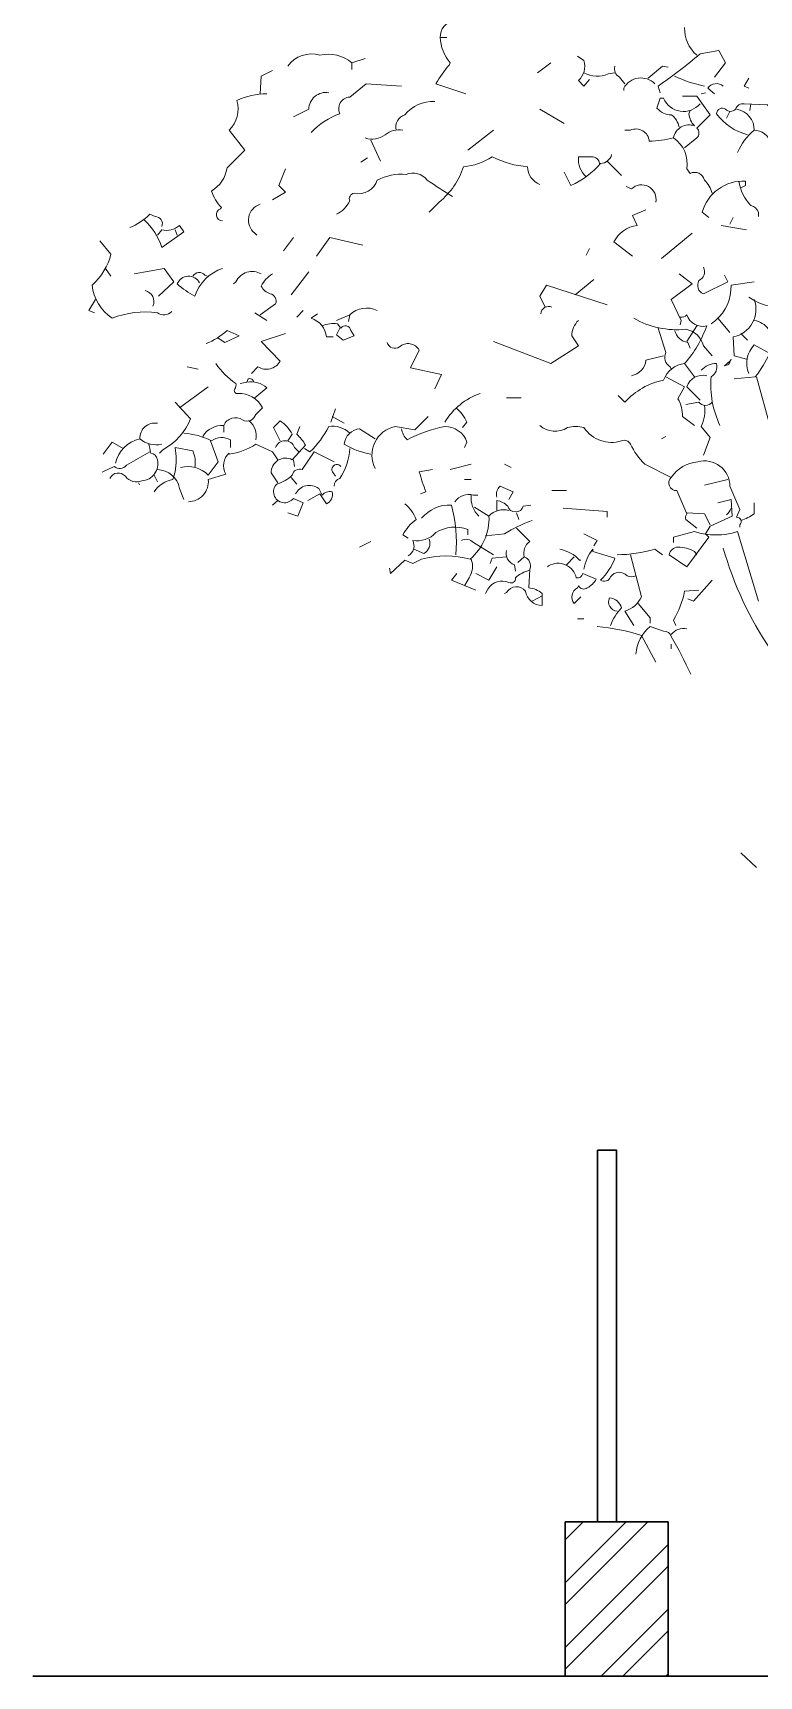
# Model space of a CAD drawing. Header units: millimetres. Extents: x 922141 to 965068, y 34629 to 256118.
# Drawn here: x 931764 to 933882, y 70087 to 74878 of the extents above; entities that cross this region are included whole.
import ezdxf

# ---------------------------------------------------------------- set-up
doc = ezdxf.new("R2010")
doc.units = ezdxf.units.MM
doc.layers.add('ABA_02_wall', color=7, linetype='Continuous', lineweight=30)
doc.layers.add('HATCH', color=8, linetype='Continuous', lineweight=5)
doc.layers.add('ABA_09_hatch misc', color=253, linetype='Continuous')
doc.layers.add('MCA__ PISCINA ELEV.', color=91, linetype='Continuous')

# ---------------------------------------------------------------- blocks, each defined once
blk = doc.blocks.new('05')
at = {"layer": 'HATCH'}
for points in [[(617068.2, 365742.8, -0.373596), (617106.9, 365791.1), (617164.9, 365833)], [(617142.4, 365578.4), (617055.4, 365607.4, -0.051254), (617094, 365662.2), (617097.3, 365668.6, -0.175888), (617068.2, 365742.8), (617087.6, 365742.8)], [(617780.5, 365771.8, 0.223816), (617816, 365691.2)], [(616623.5, 365659, -0.32045), (616716.9, 365691.2, -0.236053), (616810.4, 365668.6), (616849.1, 365681.5)], [(617709.6, 365581.6), (617703.2, 365600.9, 0.024628), (617825.6, 365694.4), (617880.4, 365704.1), (617899.8, 365668.6), (617867.5, 365626.7)], [(617467.9, 365688), (617487.2, 365675.1, -0.286789), (617471.1, 365617.1), (617487.2, 365600.9), (617503.3, 365620.3)], [(617577.5, 365659, 0.350769), (617590.4, 365626.7), (617606.5, 365607.4)], [(616691.2, 365465.6, -0.116058), (616775, 365520.4, -0.535172), (616804, 365568.7), (616852.3, 365607.4), (616955.4, 365600.9)], [(617487.2, 365639.6, 0.241745), (617558.1, 365636.4), (617577.5, 365639.6)], [(617693.5, 365607.4, 0.511978), (617603.3, 365594.5), (617603.3, 365588.1)], [(617751.5, 365630, 0.067184), (617838.5, 365600.9)], [(617893.3, 365600.9, 0.442368), (617848.2, 365594.5), (617867.5, 365578.4)], [(616433.3, 365207.7, -0.833054), (616426.9, 365243.2), (616430.1, 365246.4, -0.119873), (616401.1, 365294.8, 0.221848), (616446.2, 365362.4), (616497.8, 365414), (616452.7, 365472, 0.27034), (616475.2, 365559, -0.106506), (616562.2, 365578.4)], [(616742.7, 365581.6, 0.45993), (616684.7, 365533.3), (616639.6, 365510.7)], [(616939.3, 365472, -0.4142), (616965.1, 365517.1, -0.238144), (617052.1, 365555.8)], [(617825.6, 365549.4, -0.564011), (617719.3, 365565.5), (617709.6, 365565.5), (617699.9, 365536.5, 0.218246), (617741.8, 365517.1, -0.192581), (617764.4, 365481.7)], [(617774.1, 365571.9), (617816, 365571.9), (617854.7, 365517.1), (617816, 365478.5, -0.449051), (617816, 365449.5), (617780.5, 365420.5)], [(617964.2, 365459.1, -0.174515), (617874, 365520.4, -0.618027), (617899.8, 365533.3, 0.449051), (617928.8, 365533.3, -0.343094), (617954.6, 365549.4), (618022.2, 365546.2), (618064.1, 365488.1)], [(617796.6, 365530), (617793.4, 365520.4, 0.184647), (617809.5, 365484.9, 0.468903), (617748.3, 365449.5, -0.044617), (617677.4, 365439.8, 0.533737), (617622.6, 365472), (617606.5, 365472)], [(617932, 365533.3, -0.376953), (617983.6, 365472, -0.312363), (618031.9, 365436.6, -0.205246), (618073.8, 365426.9)], [(616849.1, 365449.5, 0.257919), (616907.1, 365459.1, -0.212204), (616958.7, 365472)], [(617748.3, 365449.5, -0.293182), (617787, 365359.2), (617796.6, 365346.3, -0.468369), (617838.5, 365327, -0.120438), (617861.1, 365288.3)], [(617983.6, 365472, 0.129364), (617935.2, 365407.6)], [(617358.3, 365314.1, -0.308884), (617322.9, 365365.7, -0.103271), (617219.7, 365394.7, -0.126938), (617135.9, 365365.7, -0.14415), (617065, 365262.5), (617036, 365233.5)], [(617567.8, 365401.1, -0.343094), (617535.6, 365375.3, -0.113617), (617448.6, 365310.9), (617429.2, 365349.6)], [(617532.4, 365375.3, 0.4142), (617509.8, 365394.7), (617471.1, 365394.7, 0.243301), (617493.7, 365336.7)], [(616765.3, 365227.1, 0.166656), (616804, 365265.8, -0.5), (616816.9, 365288.3, 0.389191), (616884.5, 365327, -0.142044), (616968.3, 365343.1, -0.33754), (617029.6, 365327, 0.010635), (617103.7, 365278.6)], [(617696.7, 365262.5, 0.730927), (617625.8, 365301.2), (617609.7, 365307.7)], [(617851.4, 365217.4), (617832.1, 365233.5, -0.349792), (617957.8, 365323.8), (617957.8, 365310.9), (617944.9, 365304.4)], [(617938.4, 365323.8, 0.149368), (617973.9, 365252.9, -0.224854), (617996.5, 365233.5), (617996.5, 365220.6)], [(616256.1, 365191.6, 0.535172), (616236.7, 365220.6), (616220.6, 365227.1, -0.105011), (616162.6, 365188.4)], [(616204.5, 365211, -0.131912), (616256.1, 365130.4), (616320.5, 365175.5), (616307.6, 365194.8, -0.265564), (616256.1, 365182), (616243.2, 365165.8)], [(616542.9, 365256.1, 0.605072), (616526.8, 365172.3), (616533.2, 365165.8)], [(617667.7, 365240), (617629, 365223.9), (617641.9, 365194.8, 0.246948), (617574.3, 365146.5), (617629, 365104.6)], [(616075.6, 365149.7), (616107.8, 365111.1, -0.154999), (616053, 365020.8, 0.223892), (616111, 364924.1, -0.123093), (616243.2, 364940.2, 0.388977), (616285.1, 364943.5)], [(616365.6, 365027.3, 0.651398), (616301.2, 365024, 0.07106), (616352.7, 364988.6, -0.240356), (616433.3, 365069.2)], [(617835.3, 365072.4, -0.433228), (617822.4, 365033.7, 0.458542), (617835.3, 364995), (617906.2, 365030.5), (617896.6, 365049.8)], [(616346.3, 365046.6, -0.496567), (616381.7, 365049.8), (616388.2, 365046.6)], [(616546.1, 365053, 0.436615), (616472, 365030.5), (616465.5, 365024)], [(616542.9, 364933.8), (616588, 364966, 0.480621), (616571.9, 364995, -0.199997), (616546.1, 365017.6, -0.138779), (616578.4, 365053)], [(617983.6, 365030.5), (617915.9, 365020.8, -0.233124), (617870.8, 364917.7), (617857.9, 364908)], [(616207.7, 365004.7, -0.45993), (616230.3, 364959.6)], [(617983.6, 364978.9, -0.458496), (617922.3, 364869.3), (617925.6, 364814.5), (617961, 364804.9)], [(617967.5, 364985.4, 0.188583), (618096.4, 364956.3, -0.162277), (618131.8, 364924.1)], [(616710.5, 364937), (616691.2, 364924.1, -0.298172), (616736.3, 364869.3), (616755.6, 364869.3)], [(616884.5, 364946.7, 0.307983), (616804, 364933.8), (616765.3, 364917.7)], [(617361.5, 364937, -0.535172), (617393.8, 364956.3)], [(617587.1, 364698.5), (617606.5, 364679.2, -0.162277), (617719.3, 364743.6, -0.290405), (617780.5, 364792, 0.095474), (617845, 364901.6, -0.390442), (617787, 364933.8, -0.302765), (617767.6, 364927.3)], [(617632.3, 364924.1, 0.158966), (617783.7, 364891.9, -0.30159), (617835.3, 364843.5), (617861.1, 364814.5)], [(616385, 364850, 0.099014), (616446.2, 364888.7), (616481.7, 364872.6), (616439.8, 364853.2), (616420.4, 364866.1)], [(616617, 364879), (616546.1, 364856.4), (616600.9, 364798.4, -0.427582), (616536.5, 364782.3), (616517.1, 364763)], [(616723.4, 364901.6, -0.123093), (616768.5, 364908), (616778.2, 364895.1, -0.659393), (616807.2, 364888.7), (616816.9, 364872.6), (616784.6, 364859.7), (616765.3, 364875.8), (616775, 364895.1)], [(617471.1, 364917.7, 0.199295), (617451.8, 364872.6), (617471.1, 364843.5), (617390.5, 364792), (617222.9, 364856.4)], [(617703.2, 364895.1), (617725.7, 364824.2, 0.397079), (617738.6, 364782.3), (617741.8, 364775.9)], [(617751.5, 364888.7, 0.302765), (617790.2, 364853.2), (617796.6, 364837.1)], [(617983.6, 364917.7, -0.195877), (618025.5, 364891.9)], [(616913.5, 364853.2, 0.514618), (616949, 364840.3, -0.489075), (617007, 364830.7), (616981.2, 364779.1), (617071.5, 364759.7), (617052.1, 364717.8)], [(617967.5, 364763, -0.290756), (617983.6, 364846.8), (618028.7, 364821, -0.05574), (617986.8, 364753.3), (617925.6, 364746.9)], [(616375.3, 364579.3, -0.276978), (616436.5, 364611.5, -0.468369), (616491.3, 364627.6, 0.486771), (616530, 364643.7), (616549.3, 364663.1, 0.290726), (616478.4, 364705, -0.720749), (616468.8, 364717.8, 0.236053), (616472, 364734, -0.111099), (616414, 364792)], [(617719.3, 364814.5), (617667.7, 364801.6, -0.333328), (617625.8, 364756.5)], [(617828.9, 364772.6, -0.199295), (617874, 364792, -0.32045), (617857.9, 364753.3, 0.132065), (617883.7, 364611.5)], [(616523.6, 364737.2, 0.535172), (616507.4, 364746.9), (616504.2, 364737.2), (616484.9, 364734)], [(616504.2, 364737.2, -0.236053), (616562.2, 364721.1), (616526.8, 364692.1)], [(617725.7, 364753.3), (617780.5, 364724.3), (617761.2, 364688.8, -0.148178), (617774.1, 364637.3), (617809.5, 364611.5)], [(617825.6, 364685.6), (617787, 364724.3, -0.390442), (617845, 364756.5)], [(617184.3, 364705, 0.16748), (617081.1, 364621.2)], [(616294.7, 364679.2), (616339.9, 364630.8, -0.170334), (616259.3, 364540.6), (616249.6, 364530.9)], [(616878.1, 364485.8, -0.493149), (616936.1, 364608.3), (616994.1, 364598.6), (617032.8, 364637.3)], [(617113.4, 364663.1, -0.113876), (617145.6, 364621.2), (617132.7, 364605)], [(617861.1, 364679.2, -0.5), (617822.4, 364679.2), (617783.7, 364672.7)], [(617838.5, 364669.5, -0.162277), (617828.9, 364608.3), (617854.7, 364576), (617835.3, 364524.5)], [(616243.2, 364617.9, 0.469498), (616191.6, 364572.8, 0.27272), (616120.7, 364501.9)], [(616320.5, 364588.9, -0.101349), (616401.1, 364566.4, -0.291199), (616455.9, 364569.6), (616455.9, 364547)], [(616510.7, 364624.4, -0.302765), (616530, 364569.6)], [(616658.9, 364608.3), (616649.3, 364585.7, -0.099014), (616675, 364553.5), (616636.4, 364511.6, 0.574356), (616575.1, 364472.9), (616594.5, 364443.9)], [(616600.9, 364566.4), (616581.6, 364605), (616600.9, 364624.4, -0.137939), (616636.4, 364585.7), (616623.5, 364566.4)], [(616804, 364588.9, 0.238327), (616742.7, 364608.3, -0.081085), (616687.9, 364534.1), (616671.8, 364543.8)], [(616865.2, 364527.7, -0.092926), (616787.8, 364556.7, -0.358765), (616833, 364601.8), (616878.1, 364572.8)], [(616955.4, 364601.8, 0.173203), (616971.6, 364569.6, -0.070847), (617081.1, 364608.3, -0.319672), (617145.6, 364563.1), (617139.1, 364547)], [(617358.3, 364611.5, 0.330124), (617438.9, 364605, -0.133911), (617487.2, 364605, 0.333328), (617596.8, 364566.4, -0.4142), (617622.6, 364556.7, 0.089432), (617664.5, 364498.7), (617741.8, 364460, 0.705521), (617758, 364421.3), (617787, 364353.7, 0.236053), (617783.7, 364337.5), (617816, 364311.8)], [(616217.4, 364559.9, -0.023788), (616223.8, 364530.9, -0.333328), (616243.2, 364511.6, -0.469284), (616198, 364450.3, -0.34938), (616149.7, 364463.2, 0.562729), (616104.6, 364456.8)], [(616191.6, 364572.8, 0.236053), (616256.1, 364556.7)], [(616352.7, 364489, 0.140045), (616346.3, 364537.4), (616294.7, 364547, -0.090897), (616294.7, 364476.1), (616288.3, 364453.6, 0.205246), (616233.5, 364418.1)], [(616397.9, 364566.4), (616420.4, 364505.1), (616391.4, 364466.5, 0.27034), (616310.8, 364489)], [(616333.4, 364389.1, 0.444092), (616391.4, 364453.6), (616443, 364469.7, -0.367569), (616452.7, 364530.9), (616452.7, 364527.7, 0.109772), (616530, 364556.7), (616578.4, 364534.1), (616594.5, 364511.6)], [(616588, 364547, -0.720749), (616642.8, 364547), (616655.7, 364534.1)], [(616804, 364543.8, -0.136566), (616775, 364456.8, 0.355026), (616758.8, 364434.2)], [(616082, 364475.6), (616117.5, 364492.2, 0.449051), (616152.9, 364495.5), (616220.6, 364534.1)], [(616758.8, 364505.1), (616700.8, 364534.1), (616665.4, 364482.6, 0.480621), (616636.4, 364466.5, -0.128952), (616591.2, 364440.7, 1.068878), (616639.6, 364398.8), (616668.6, 364385.9), (616652.5, 364347.2), (616623.5, 364356.9)], [(616778.2, 364492.2, 1.023514), (616755.6, 364472.9), (616762.1, 364463.2)], [(617741.8, 364460, -0.236053), (617819.2, 364505.1, -0.501511), (617912.7, 364434.2), (617941.7, 364366.5), (617932, 364344, -0.663971), (617941.7, 364321.4), (617941.7, 364315)], [(616243.2, 364482.6, -0.363541), (616307.6, 364427.8), (616320.5, 364395.5)], [(617045.7, 364482.6), (617007, 364476.1, 0.033661), (617026.3, 364418.1), (617010.2, 364411.7)], [(616646, 364411.7, -0.465576), (616713.7, 364427.8), (616723.4, 364408.4, -0.276978), (616752.4, 364418.1, -0.362045), (616736.3, 364382.7), (616716.9, 364411.7), (616681.5, 364392.3)], [(617110.1, 364389.1, -0.302765), (617164.9, 364408.4), (617177.8, 364408.4)], [(617158.5, 364408.4, 0.24913), (617181, 364347.2)], [(617268.1, 364395.5), (617281, 364418.1), (617242.3, 364434.2, 0.276978), (617232.6, 364402)], [(617877.2, 364385.9), (617915.9, 364395.5), (617919.1, 364347.2), (617854.7, 364318.2), (617841.8, 364295.6), (617851.4, 364286), (617787, 364198.9), (617735.4, 364234.4, -0.336868), (617761.2, 364257, -0.108856), (617809.5, 364244.1), (617816, 364234.4)], [(616965.1, 364382.7, -0.128281), (616997.3, 364337.5, 0.099014), (616958.7, 364292.4), (616974.8, 364282.7)], [(617013.5, 364340.8, -0.238144), (617100.5, 364379.4, -0.090164), (617113.4, 364234.4)], [(617168.2, 364373), (617210.1, 364347.2, -0.286789), (617268.1, 364363.3)], [(617232.6, 364363.3), (617232.6, 364392.3, -0.162277), (617264.8, 364376.2, 0.754288), (617310, 364376.2), (617332.5, 364379.4)], [(617915.9, 364369.8, -0.090164), (617903, 364350.4)], [(617944.9, 364334.3, 0.069427), (617983.6, 364353.7), (617983.6, 364385.9)], [(617210.1, 364347.2, -0.231033), (617155.3, 364221.5, 0.136353), (617013.5, 364221.5), (616987.7, 364208.6), (616965.1, 364218.3), (616923.2, 364179.6), (616920, 364195.7)], [(616974.8, 364231.2, 0.40065), (616987.7, 364276.3, 0.257919), (617055.4, 364298.9, -0.231781), (617148.8, 364308.5), (617148.8, 364292.4)], [(617335.8, 364334.3, 0.049606), (617255.2, 364295.6), (617200.4, 364289.2)], [(617290.6, 364311.8), (617329.3, 364273.1, 0.32045), (617313.2, 364228), (617293.9, 364211.8)], [(617996.5, 364099), (617935.2, 364302.1, -0.154739), (617809.5, 364302.1), (617748.3, 364286), (617748.3, 364269.9)], [(617036, 364279.5, -0.362045), (617019.9, 364237.6), (616990.9, 364250.5)], [(617129.5, 364276.3, -0.343094), (617164.9, 364269.9), (617222.9, 364234.4)], [(617893.3, 364253.7, 0.080399), (618031.9, 363957.2), (618041.9, 363802.4)], [(617158.5, 364221.5, -0.23912), (617152, 364166.7), (617139.1, 364144.2)], [(617313.2, 364228, -0.4142), (617329.3, 364192.5), (617326.1, 364137.7, -0.162277), (617364.8, 364121.6), (617364.8, 364086.1, -0.344589), (617316.4, 364128, 0.535172), (617261.6, 364124.8), (617255.2, 364121.6)], [(617261.6, 364247.3, 0.4142), (617284.2, 364205.4), (617287.4, 364186.1)], [(617477.6, 364111.9), (617458.2, 364092.6, -0.470993), (617467.9, 364137.7), (617471.1, 364144.2, 0.475967), (617496.9, 364137.7, 0.14502), (617522.7, 364163.5), (617484, 364179.6, -0.386597), (617464.7, 364166.7, 0.509613), (617384.1, 364202.2), (617380.9, 364198.9)], [(617416.3, 364250.5, -0.17128), (617474.3, 364218.3), (617477.6, 364218.3)], [(617487.2, 364192.5, -0.134369), (617513, 364250.5), (617513, 364244.1), (617577.5, 364224.7, -0.105927), (617535.6, 364160.3, 0.49527), (617564.6, 364169.9, -0.489075), (617612.9, 364173.2, 0.265564), (617638.7, 364173.2)], [(617583.9, 364234.4, 0.070572), (617693.5, 364250.5), (617716.1, 364234.4)], [(617622.6, 364234.4), (617654.8, 364111.9, -0.207977), (617606.5, 364070), (617632.3, 364028.1)], [(617329.3, 364189.3, 0.15036), (617287.4, 364166.7, -0.618027), (617268.1, 364153.8, 0.369919), (617206.8, 364134.5), (617200.4, 364121.6)], [(617564.6, 364028.1, -0.116058), (617596.8, 364079.7, 0.309357), (617561.4, 364108.7, 0.514618), (617583.9, 364070)], [(617822.4, 364131.3), (617780.5, 364128, -0.085388), (617748.3, 364044.2), (617754.7, 364028.1)], [(617697, 363920.9), (617654.8, 363999.1, 0.05777), (617525.9, 364024.9)], [(617799.1, 363885.8, 0.020385), (617741.8, 363995.9, 0.333328), (617719.3, 364012), (617680.6, 364024.9, 0.208282), (617638.7, 363944.3)], [(617741.8, 364002.3, -0.286789), (617787, 364018.5)]]:
    blk.add_lwpolyline(points, format="xyb", dxfattribs=at)
for points in [[(616542.9, 365578.4), (616546.1, 365630), (616578.4, 365646.1)], [(616810.4, 365668.6), (616810.4, 365649.3)], [(617390.5, 365668.6), (617351.9, 365639.6)], [(617674.2, 365623.5), (617716.1, 365659), (617732.2, 365655.7)], [(617967.5, 365623.5), (617954.6, 365600.9), (617967.5, 365594.5)], [(617841.8, 365581.6), (617828.9, 365578.4)], [(617973.9, 365549.4), (617970.7, 365530)], [(617358.3, 365533.3), (617429.2, 365491.4)], [(617912.7, 365526.8), (617903, 365507.5)], [(617222.9, 365472), (617148.8, 365414)], [(616865.2, 365443), (616894.2, 365381.8)], [(616617, 365359.2), (616597.7, 365310.9), (616617, 365291.5), (616578.4, 365269)], [(616855.5, 365391.5), (616836.2, 365378.6)], [(617554.9, 365381.8), (617596.8, 365339.9)], [(617922.3, 365217.4), (617912.7, 365198.1)], [(616294.7, 365182), (616301.2, 365165.8)], [(617803.1, 365172.3), (617712.8, 365098.2)], [(617886.9, 365194.8), (617961, 365182)], [(616639.6, 365159.4), (616610.6, 365120.7)], [(616842.6, 365136.8), (616745.9, 365159.4), (616707.3, 365104.6)], [(617503.3, 365127.2), (617493.7, 365107.8)], [(616091.7, 365069.2), (616107.8, 365046.6)], [(616246.4, 364988.6), (616291.5, 365030.5), (616262.5, 365069.2), (616175.5, 365053)], [(616684.7, 365059.5), (616633.1, 364991.8)], [(617554.9, 364962.8), (617377.7, 365020.8), (617358.3, 364988.6), (617374.4, 364956.3)], [(617461.4, 364991.8), (617516.2, 365036.9)], [(617764.4, 365053), (617803.1, 365024), (617741.8, 364978.9), (617770.9, 364917.7), (617767.6, 364904.8)], [(616062.7, 364978.9), (616043.3, 364946.7), (616059.5, 364940.2)], [(616562.2, 364917.7), (616526.8, 364940.2)], [(616668.6, 364946.7), (616649.3, 364927.3)], [(616804, 364933.8), (616800.7, 364914.4)], [(617877.2, 364924.1), (617912.7, 364882.2)], [(617787, 364856.4), (617816, 364901.6), (617819.2, 364901.6)], [(617944.9, 364879), (617964.2, 364859.7)], [(616330.2, 364782.3), (616362.4, 364775.9)], [(617780.5, 364792), (617809.5, 364753.3)], [(617912.7, 364798.4), (617896.6, 364785.5), (617909.4, 364788.8), (617915.9, 364804.9), (617909.4, 364792)], [(617990, 364753.3), (618031.9, 364601.8)], [(616307.6, 364663.1), (616391.4, 364724.3)], [(617261.6, 364692.1), (617303.5, 364692.1)], [(616762.1, 364659.8), (616749.2, 364621.2)], [(616752.4, 364637.3), (616787.8, 364617.9)], [(616436.5, 364611.5), (616436.5, 364592.2)], [(616143.2, 364543.8), (616111, 364563.1), (616085.2, 364527.7)], [(617725.7, 364579.3), (617712.8, 364572.8)], [(616639.6, 364511.6), (616642.8, 364492.2)], [(617158.5, 364498.7), (617097.3, 364482.6)], [(617255.2, 364498.7), (617274.5, 364489)], [(616188.4, 364443.9), (616191.3, 364438)], [(616233.5, 364466.5), (616243.2, 364447.1)], [(616633.1, 364460), (616649.3, 364440.7)], [(617139.1, 364453.6), (617158.5, 364453.6)], [(617906.2, 364453.6), (617838.5, 364437.4)], [(617393.8, 364421.3), (617435.7, 364421.3)], [(616594.5, 364392.3), (616578.4, 364379.4)], [(617290.6, 364356.9), (617297.1, 364337.5)], [(617426, 364369.8), (617554.9, 364360.1), (617554.9, 364344)], [(617787, 364356.9), (617838.5, 364353.7), (617854.7, 364321.4)], [(616865.2, 364273.1), (616833, 364257)], [(617487.2, 364295.6), (617525.9, 364276.3), (617516.2, 364260.2)], [(617261.6, 364228), (617219.7, 364224.7), (617213.3, 364208.6)], [(617458.2, 364228), (617435.7, 364205.4)], [(617171.4, 364131.3), (617100.5, 364160.3), (617116.6, 364179.6)], [(617232.6, 364198.9), (617210.1, 364160.3), (617171.4, 364179.6)], [(617861.1, 364160.3), (617806.3, 364099), (617790.2, 364105.5)], [(617364.8, 364115.1), (617335.8, 364099)], [(617645.2, 364092.6), (617680.6, 364050.7), (617680.6, 364034.6)], [(617467.9, 364047.5), (617487.2, 364047.5)], [(617741.8, 363973.3), (617741.8, 363960.4)], [(617944.3, 363365.1), (617990, 363322.3)]]:
    blk.add_lwpolyline(points, dxfattribs=at)

msp = doc.modelspace()

# ---------------------------------------------------------------- hatches: boundary and pattern name
at = {"layer": 'ABA_09_hatch misc'}
h = msp.add_hatch(dxfattribs=at)
h.set_pattern_fill('ANSI32', color=256, scale=14)
h.set_pattern_definition([(45, (-607985.56, -299827.51), (-94.292689, 94.292689), []), (45, (-607922.7, -299827.51), (-94.292689, 94.292689), [])])
h.paths.add_polyline_path([(933616.2, 70537.07), (933316.2, 70537.07), (933316.2, 70087.07), (933616.2, 70087.07)])
h.paths.add_polyline_path([(940196.69, 74548.03), (939966.69, 74548.03), (939966.69, 72637.07), (940196.69, 72637.07)])
h.paths.add_polyline_path([(942896.69, 77132.51), (942666.69, 77027), (942666.69, 73687.07), (942896.69, 73687.07)])
h.paths.add_polyline_path([(945866.69, 78057.34), (945636.69, 78057.34), (945636.69, 73687.07), (945866.69, 73687.07)])
h.paths.add_polyline_path([(946828.2, 77137.07), (946598.2, 77137.07), (946598.2, 73687.07), (946828.2, 73687.07)])
h.paths.add_polyline_path([(946828.2, 78057.34), (946598.2, 78057.34), (946598.2, 77137.07), (946828.2, 77137.07)])
h.paths.add_polyline_path([(951107.69, 75787.07), (950882.69, 75787.07), (950882.69, 73687.07), (951107.69, 73687.07)])
h.paths.add_polyline_path([(951107.69, 77025), (950882.69, 77128.21), (950882.69, 75787.07), (951107.69, 75787.07)])
h.paths.add_polyline_path([(951107.69, 73687.07), (950882.69, 73687.07), (950882.69, 72187.07), (951107.69, 72187.07), (951107.69, 72637.07)])
h.paths.add_polyline_path([(951107.69, 71737.07), (950882.69, 71737.07), (950882.69, 70537.07), (951107.69, 70537.07)])
h.paths.add_polyline_path([(952547.66, 72637.07), (952397.66, 72637.07), (952397.66, 71887.07), (952397.66, 70537.07), (952547.66, 70537.07)])
h.paths.add_polyline_path([(954426.2, 70837.07), (954126.2, 70837.07), (954126.2, 70537.07), (954426.2, 70537.07)])
h.paths.add_polyline_path([(952547.66, 72871.94), (952397.66, 72924.04), (952397.66, 72637.07), (952547.66, 72637.07)])
h.paths.add_polyline_path([(954426.2, 70537.07), (954126.2, 70537.07), (954126.2, 70387.07), (954426.2, 70387.07)])

# ---------------------------------------------------------------- linework, layer by layer
at = {"layer": 'ABA_02_wall'}
for p, q in [((933316.2, 70537.07), (933616.2, 70537.07)), ((933316.2, 70537.07), (933316.2, 70087.07)), ((933616.2, 70537.07), (933616.2, 70087.07)), ((956288.91, 70087.07), (931763.85, 70087.07))]:
    msp.add_line(p, q, dxfattribs=at)
msp.add_lwpolyline([(933466.2, 70537.07), (933410.6, 70537.07), (933410.6, 71620.3), (933466.2, 71620.3)], close=True, dxfattribs=at)

# ---------------------------------------------------------------- block references
at = {"layer": 'MCA__ PISCINA ELEV.'}
msp.add_blockref('05', (315883.9, -290878.01), dxfattribs=at)

doc.saveas('drawing.dxf')
